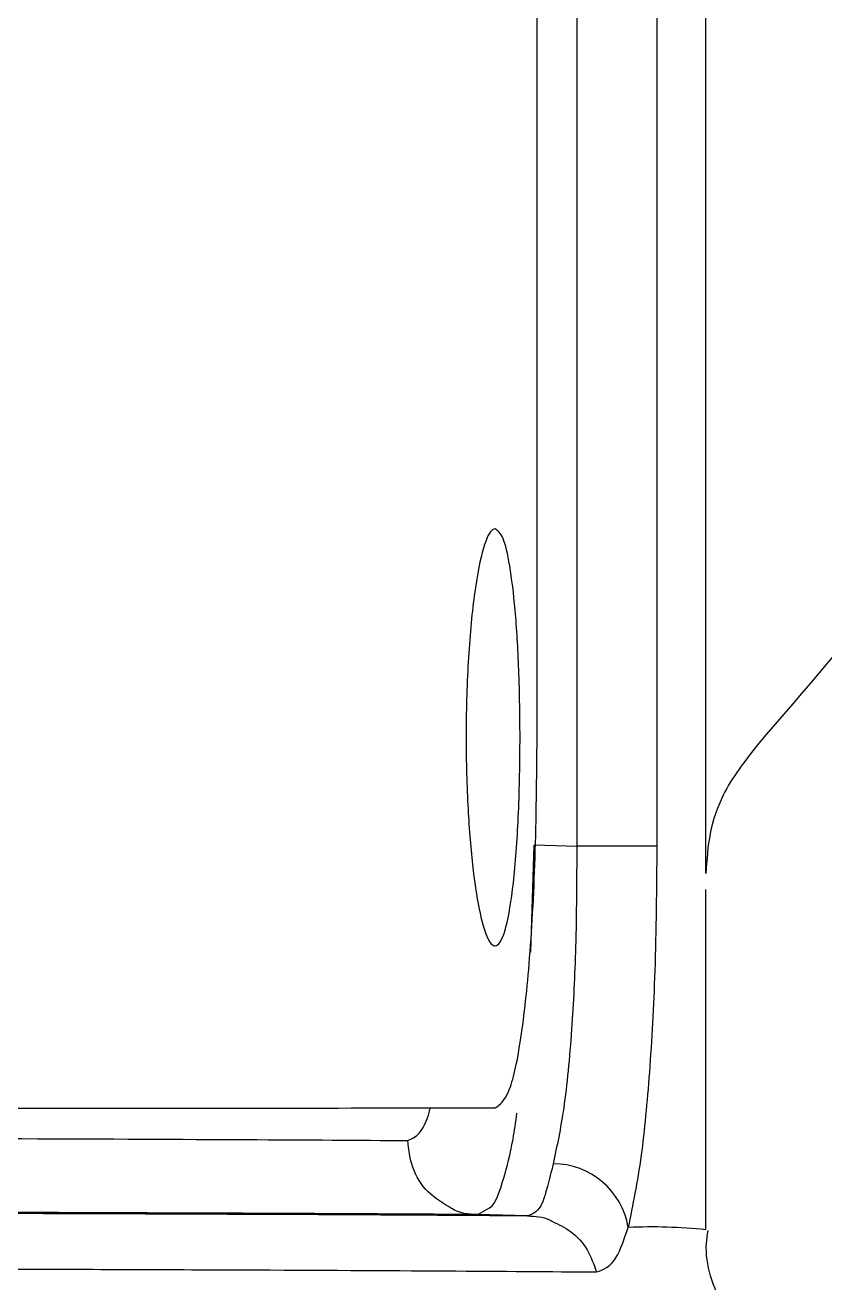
# Model space of a CAD drawing. Header units: millimetres. Extents: x 2371 to 4515, y 843 to 2359.
# Drawn here: x 3296.57 to 3305.2, y 1064.02 to 1077.6 of the extents above; entities that cross this region are included whole.
import ezdxf

# ---------------------------------------------------------------- set-up
doc = ezdxf.new("R2010")
doc.units = ezdxf.units.MM

msp = doc.modelspace()

# ---------------------------------------------------------------- linework, layer by layer
at = {"color": 7, "linetype": 'Continuous', "lineweight": 25}
for p, q in [((3303.915, 1068.443), (3303.915, 1097.749)), ((3303.382, 1097.475), (3303.385, 1068.738)), ((3302.518, 1097.031), (3302.52, 1068.739)), ((3302.092, 1069.912), (3302.093, 1096.812)), ((3302.025, 1067.592), (3302.059, 1068.748)), ((3302.059, 1068.751), (3302.52, 1068.739)), ((3302.52, 1068.739), (3302.52, 1068.736)), ((3303.915, 1064.599), (3303.915, 1068.268)), ((3301.453, 1064.761), (3301.577, 1064.833)), ((3301.99, 1064.747), (3301.453, 1064.761))]:
    msp.add_line(p, q, dxfattribs=at)
for centre, radius, start, end in [((3302.74, 866.5), 202.239, 89.81736, 90.06236), ((3302.266, 1064.49), 0.82, 9.3772, 90.0285), ((3303.319, 1058.564), 6.064, 84.3642, 92.3073)]:
    msp.add_arc(centre, radius, start, end, dxfattribs=at)
msp.add_open_spline([(3311.275, 1086.77), (3311.19, 1085.211), (3311.019, 1082.092), (3309.631, 1077.594), (3307.522, 1073.386), (3305.488, 1071.015), (3304.471, 1069.83)], degree=3, dxfattribs=at)
for points, knots in [([(3301.639, 1072.162), (3301.668, 1072.141), (3301.727, 1072.1), (3301.801, 1071.778), (3301.861, 1071.289), (3301.9, 1070.63), (3301.913, 1069.849), (3301.895, 1069.036), (3301.843, 1068.324), (3301.763, 1067.839), (3301.69, 1067.677), (3301.619, 1067.651), (3301.549, 1067.733), (3301.462, 1068.043), (3301.389, 1068.535), (3301.337, 1069.193), (3301.319, 1069.974), (3301.344, 1070.787), (3301.412, 1071.499), (3301.508, 1071.982), (3301.588, 1072.15), (3301.63, 1072.16), (3301.639, 1072.162)], [0, 0, 0, 0, 0.0462758, 0.0927179, 0.1417121, 0.1951856, 0.2536832, 0.3152623, 0.3769162, 0.4343748, 0.4858184, 0.4999945, 0.5462457, 0.5926943, 0.6417948, 0.6951523, 0.7535088, 0.8153875, 0.8768489, 0.9341452, 0.9857242, 1, 1, 1, 1]), ([(3301.639, 1065.912), (3301.69, 1065.948), (3301.793, 1066.022), (3301.918, 1066.592), (3302.015, 1067.459), (3302.08, 1068.606), (3302.088, 1069.472), (3302.092, 1069.912)], [0, 0, 0, 0, 0.18467, 0.369999, 0.565857, 0.779451, 1, 1, 1, 1]), ([(3304.472, 1069.83), (3304.335, 1069.657), (3304.108, 1069.369), (3303.942, 1068.878), (3303.924, 1068.588), (3303.915, 1068.443)], [0, 0, 0, 0, 0.429758, 0.714796, 1, 1, 1, 1]), ([(3302.52, 1068.736), (3302.519, 1068.369), (3302.516, 1067.681), (3302.467, 1066.714), (3302.39, 1065.892), (3302.306, 1065.499), (3302.266, 1065.31)], [0, 0, 0, 0, 0.266066, 0.500454, 0.760276, 1, 1, 1, 1]), ([(3303.385, 1068.738), (3303.381, 1068.282), (3303.373, 1067.427), (3303.31, 1066.295), (3303.219, 1065.324), (3303.125, 1064.865), (3303.075, 1064.623)], [0, 0, 0, 0, 0.274724, 0.515626, 0.744394, 1, 1, 1, 1]), ([(3237.5, 1065.911), (3238.147, 1065.911), (3241.382, 1065.911), (3247.134, 1065.911), (3253.334, 1065.911), (3259.343, 1065.911), (3263.982, 1065.911), (3269.52, 1065.911), (3273.728, 1065.911), (3278.662, 1065.911), (3283.26, 1065.911), (3287.355, 1065.911), (3291.037, 1065.911), (3293.645, 1065.911), (3296.455, 1065.911), (3298.326, 1065.911), (3300.354, 1065.912), (3301.11, 1065.912), (3301.639, 1065.912)], [0, 0, 0, 0, 0.020124, 0.100733, 0.181328, 0.221587, 0.302184, 0.342442, 0.423039, 0.463298, 0.543894, 0.624491, 0.664749, 0.745346, 0.785604, 0.8662, 0.906458, 1, 1, 1, 1]), ([(3300.697, 1065.561), (3300.738, 1065.578), (3300.822, 1065.612), (3300.902, 1065.763), (3300.936, 1065.901), (3300.939, 1065.912)], [0, 0, 0, 0, 0.478278, 0.958145, 1, 1, 1, 1]), ([(3301.577, 1064.833), (3301.58, 1064.835), (3301.641, 1064.868), (3301.724, 1065.115), (3301.821, 1065.474), (3301.861, 1065.759), (3301.875, 1065.855)], [0, 0, 0, 0, 0.028711, 0.470042, 0.821256, 1, 1, 1, 1]), ([(3212.323, 1065.64), (3214.718, 1065.641), (3219.523, 1065.642), (3226.847, 1065.643), (3232.792, 1065.643), (3237.324, 1065.642), (3240.457, 1065.642), (3243.573, 1065.641), (3246.666, 1065.64), (3249.732, 1065.639), (3252.763, 1065.638), (3257.017, 1065.635), (3262.558, 1065.632), (3269.302, 1065.627), (3276.029, 1065.62), (3281.75, 1065.613), (3286.471, 1065.605), (3290.274, 1065.598), (3293.708, 1065.59), (3296.666, 1065.581), (3299.12, 1065.571), (3300.165, 1065.564), (3300.697, 1065.561)], [0, 0, 0, 0, 0.060834, 0.1220737, 0.183719, 0.2102711, 0.2368979, 0.2635992, 0.2903751, 0.3172255, 0.3441506, 0.3711502, 0.4324096, 0.4986217, 0.5697855, 0.6458999, 0.6994123, 0.7551267, 0.8130428, 0.8731605, 0.9354796, 1, 1, 1, 1]), ([(3301.17, 1064.828), (3301.08, 1064.881), (3300.9, 1064.987), (3300.73, 1065.26), (3300.708, 1065.463), (3300.697, 1065.561)], [0, 0, 0, 0, 0.340772, 0.682983, 1, 1, 1, 1]), ([(3302.266, 1065.31), (3302.244, 1065.223), (3302.207, 1065.074), (3302.173, 1064.957), (3302.155, 1064.906), (3302.15, 1064.894), (3302.149, 1064.89), (3302.11, 1064.795), (3302.05, 1064.771), (3301.99, 1064.747)], [0, 0, 0, 0, 0.252941, 0.435264, 0.483749, 0.497314, 0.501428, 0.503761, 1, 1, 1, 1]), ([(3301.99, 1064.747), (3301.265, 1064.752), (3299.815, 1064.761), (3296.025, 1064.774), (3291.127, 1064.786), (3285.086, 1064.797), (3278.038, 1064.807), (3270.095, 1064.815), (3261.396, 1064.822), (3252.088, 1064.827), (3242.331, 1064.83), (3232.297, 1064.831), (3222.137, 1064.831), (3215.449, 1064.829), (3212.105, 1064.829)], [0, 0, 0, 0, 0.083333, 0.166667, 0.25, 0.333334, 0.416667, 0.5, 0.583334, 0.666667, 0.75, 0.833334, 0.916667, 1, 1, 1, 1]), ([(3301.453, 1064.761), (3300.953, 1064.765), (3299.967, 1064.771), (3297.687, 1064.78), (3294.926, 1064.789), (3291.698, 1064.797), (3288.087, 1064.804), (3283.541, 1064.812), (3277.938, 1064.82), (3271.219, 1064.827), (3264.317, 1064.833), (3257.387, 1064.837), (3250.563, 1064.841), (3243.953, 1064.843), (3237.643, 1064.844), (3231.121, 1064.845), (3224.539, 1064.845), (3218.061, 1064.844), (3214.055, 1064.842), (3212.182, 1064.842)], [0, 0, 0, 0, 0.060587, 0.1195299, 0.1768287, 0.2324833, 0.2864935, 0.3388593, 0.4142998, 0.4860434, 0.5540892, 0.6184368, 0.6790855, 0.7360349, 0.7892846, 0.838834, 0.8991333, 0.9528558, 1, 1, 1, 1]), ([(3301.453, 1064.761), (3301.352, 1064.766), (3301.25, 1064.771), (3301.17, 1064.827), (3301.17, 1064.828)], [0, 0, 0, 0, 0.993864, 1, 1, 1, 1]), ([(3301.99, 1064.747), (3302.072, 1064.744), (3302.165, 1064.74), (3302.244, 1064.694), (3302.252, 1064.69)], [0, 0, 0, 0, 0.891165, 1, 1, 1, 1]), ([(3302.252, 1064.69), (3302.322, 1064.657), (3302.472, 1064.586), (3302.646, 1064.39), (3302.704, 1064.224), (3302.733, 1064.142)], [0, 0, 0, 0, 0.306526, 0.659337, 1, 1, 1, 1]), ([(3302.733, 1064.142), (3302.807, 1064.168), (3302.936, 1064.211), (3303.034, 1064.501), (3303.075, 1064.623)], [0, 0, 0, 0, 0.578809, 1, 1, 1, 1]), ([(3304.483, 1063.208), (3304.476, 1063.213), (3304.303, 1063.349), (3304.079, 1063.773), (3303.887, 1064.259), (3303.93, 1064.542), (3303.938, 1064.588)], [0, 0, 0, 0, 0.017313, 0.441285, 0.909661, 1, 1, 1, 1]), ([(3211.974, 1064.24), (3214.999, 1064.241), (3221.035, 1064.242), (3230.188, 1064.243), (3239.23, 1064.241), (3248.058, 1064.238), (3256.55, 1064.234), (3263.394, 1064.228), (3268.852, 1064.223), (3273.204, 1064.219), (3277.662, 1064.213), (3282.141, 1064.207), (3286.275, 1064.199), (3290.015, 1064.192), (3293.333, 1064.183), (3296.369, 1064.174), (3299.021, 1064.165), (3301.256, 1064.154), (3302.234, 1064.146), (3302.733, 1064.142)], [0, 0, 0, 0, 0.0746907, 0.1490623, 0.2231148, 0.2968479, 0.3702616, 0.4433557, 0.4832428, 0.5266364, 0.5735359, 0.623941, 0.6778511, 0.7254581, 0.7754993, 0.8279744, 0.882883, 0.940225, 1, 1, 1, 1])]:
    msp.add_open_spline(points, degree=3, knots=knots, dxfattribs=at)

doc.saveas('drawing.dxf')
